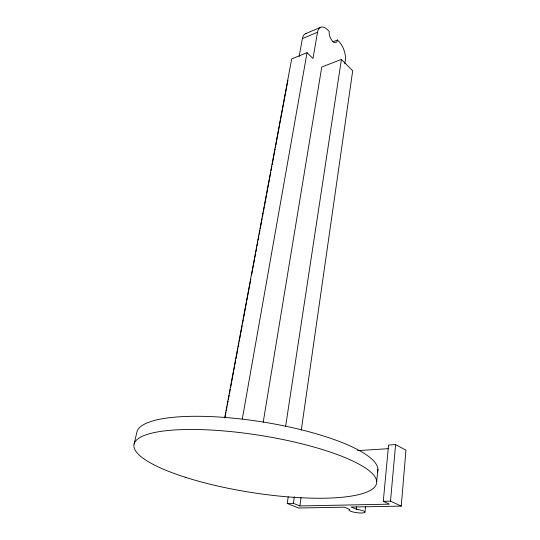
<?xml version="1.0" encoding="UTF-8"?>
<svg xmlns="http://www.w3.org/2000/svg" width="540" height="540" viewBox="0 0 540 540"><rect width="100%" height="100%" fill="white"/><g stroke="black" fill="none" stroke-linecap="round" stroke-linejoin="round"><path stroke-width="0.81" d="M287.246 503.483L298.546 508.012L344.425 507.168L349.738 509.429L349.218 509.632A8.073 1.647 7.7 0 0 355.597 512.507A8.073 1.647 7.7 0 0 364.939 512.217A8.073 1.647 7.7 0 0 356.974 509.389L351.041 507.046L401.233 506.122L405.945 450.218L395.597 444.582L388.57 445.055L383.279 501.323L389.482 504.158L299.875 505.96L293.396 503.341L287.246 503.483L288.212 496.861M401.233 506.122L390.494 501.161L395.597 444.582M376.67 481.667L377.892 469.3M364.973 512.096L365.573 506.277M356.332 509.321L356.603 506.817M299.875 505.96L301.016 497.698M293.396 503.341L294.341 496.685M301.293 430.096L352.694 70.794L341.415 59.393L321.759 67.028L263.223 422.165M344.817 63.801L345.31 60.473A14.384 7.223 69.9 0 0 338.863 41.398L337.507 39.994A7.216 3.598 69.3 0 1 332.505 41.148A7.216 3.598 69.3 0 1 329.245 31.482L327.854 30.044A14.634 7.412 69.3 0 0 317.5 32.265L302.393 38.596L299.147 56.471M285.64 426.283L341.415 59.393M317.5 32.265L312.998 58.482L307.044 52.677L291.681 58.907L224.674 417.933M242.318 418.939L307.044 52.677M225.167 416.759L225.936 412.607M226.247 410.954L227.016 406.809M227.327 405.149L228.103 401.004M228.413 399.344L229.183 395.199M229.493 393.545L230.263 389.394M230.573 387.74L231.35 383.596M231.66 381.935L233.51 371.986M233.82 370.332L234.596 366.181M234.907 364.527L235.676 360.382M235.987 358.722L237.843 348.773M238.154 347.119L238.923 342.968M239.234 341.314L242.17 325.559M242.48 323.906L243.25 319.754M243.56 318.101L246.497 302.346M246.807 300.692L250.83 279.133M251.6 274.988L252.376 270.844M252.686 269.183L253.456 265.039M253.766 263.385L254.543 259.24M254.846 257.58L255.623 253.435M255.933 251.775L256.703 247.631M257.013 245.97L257.789 241.826M258.093 240.172L258.869 236.027M259.18 234.367L259.949 230.222M260.26 228.562L262.116 218.612M262.426 216.959L263.196 212.814M263.507 211.154L264.283 207.009M264.587 205.349L266.443 195.399M266.753 193.745L267.529 189.601M267.833 187.94L270.776 172.186M271.08 170.532L271.856 166.388M272.167 164.727L275.103 148.972M275.413 147.319L279.43 125.759M279.74 124.106L287.935 80.163M134.082 444.123L136.924 431.98A122.013 30.2 9 0 1 266.389 422.577A122.013 30.2 9 0 1 377.379 472.433M305.384 33.743L320.423 27.398M333.031 41.809L337.507 39.994M357.534 450.65L388.658 448.652M383.279 501.323L390.494 501.161M302.393 38.596A14.452 7.526 69 0 1 306.315 33.419M185.22 477.245A122.83 28.877 9 0 0 376.171 484.663A122.83 28.877 9 0 0 204.485 429.732A122.83 28.877 9 0 0 185.22 477.245"/></g></svg>
